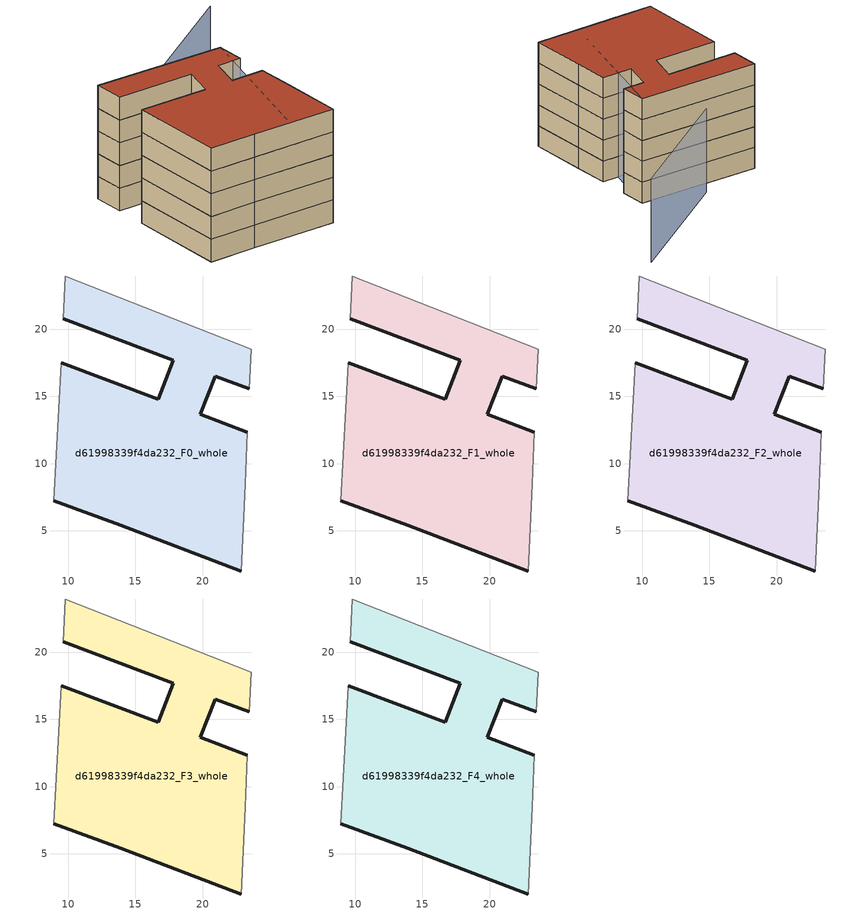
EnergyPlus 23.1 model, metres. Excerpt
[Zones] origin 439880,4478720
d61998339f4da232_F0_whole
 floor ground (EU_floor_Construction): 22.87,2.01 23.15,8.45 23.32,12.34 19.83,13.65 20.92,16.5 23.46,15.56 23.59,18.51 9.79,23.94 9.63,20.75 17.81,17.68 16.69,14.76 9.46,17.5 8.94,7.23 13.89,5.41 z0
 wall outside (EU_wall_Construction): 9.46,17.5 16.69,14.76 17.81,17.68 9.63,20.75 / 23.46,15.56 20.92,16.5 19.83,13.65 23.32,12.34 / 22.87,2.01 13.89,5.41 8.94,7.23 z0:3
 wall adiabatic (EU_wall_Construction): 9.63,20.75 9.79,23.94 23.59,18.51 23.46,15.56 / 23.32,12.34 23.15,8.45 22.87,2.01 / 8.94,7.23 9.46,17.5 z0:3
d61998339f4da232_F1_whole
 floor to d61998339f4da232_F0_whole (EU_floor_Construction): 22.87,2.01 23.15,8.45 23.32,12.34 19.83,13.65 20.92,16.5 23.46,15.56 23.59,18.51 9.79,23.94 9.63,20.75 17.81,17.68 16.69,14.76 9.46,17.5 8.94,7.23 13.89,5.41 z3
 wall outside (EU_wall_Construction): 9.46,17.5 16.69,14.76 17.81,17.68 9.63,20.75 / 23.46,15.56 20.92,16.5 19.83,13.65 23.32,12.34 / 22.87,2.01 13.89,5.41 8.94,7.23 z3:6
 wall adiabatic (EU_wall_Construction): 9.63,20.75 9.79,23.94 23.59,18.51 23.46,15.56 / 23.32,12.34 23.15,8.45 22.87,2.01 / 8.94,7.23 9.46,17.5 z3:6
d61998339f4da232_F2_whole
 floor to d61998339f4da232_F1_whole (EU_floor_Construction): 22.87,2.01 23.15,8.45 23.32,12.34 19.83,13.65 20.92,16.5 23.46,15.56 23.59,18.51 9.79,23.94 9.63,20.75 17.81,17.68 16.69,14.76 9.46,17.5 8.94,7.23 13.89,5.41 z6
 wall outside (EU_wall_Construction): 9.46,17.5 16.69,14.76 17.81,17.68 9.63,20.75 / 23.46,15.56 20.92,16.5 19.83,13.65 23.32,12.34 / 22.87,2.01 13.89,5.41 8.94,7.23 z6:9
 wall adiabatic (EU_wall_Construction): 9.63,20.75 9.79,23.94 23.59,18.51 23.46,15.56 / 23.32,12.34 23.15,8.45 22.87,2.01 / 8.94,7.23 9.46,17.5 z6:9
d61998339f4da232_F3_whole
 floor to d61998339f4da232_F2_whole (EU_floor_Construction): 22.87,2.01 23.15,8.45 23.32,12.34 19.83,13.65 20.92,16.5 23.46,15.56 23.59,18.51 9.79,23.94 9.63,20.75 17.81,17.68 16.69,14.76 9.46,17.5 8.94,7.23 13.89,5.41 z9
 wall outside (EU_wall_Construction): 9.46,17.5 16.69,14.76 17.81,17.68 9.63,20.75 / 23.46,15.56 20.92,16.5 19.83,13.65 23.32,12.34 / 22.87,2.01 13.89,5.41 8.94,7.23 z9:12
 wall adiabatic (EU_wall_Construction): 9.63,20.75 9.79,23.94 23.59,18.51 23.46,15.56 / 23.32,12.34 23.15,8.45 22.87,2.01 / 8.94,7.23 9.46,17.5 z9:12
d61998339f4da232_F4_whole
 floor to d61998339f4da232_F3_whole (EU_floor_Construction): 22.87,2.01 23.15,8.45 23.32,12.34 19.83,13.65 20.92,16.5 23.46,15.56 23.59,18.51 9.79,23.94 9.63,20.75 17.81,17.68 16.69,14.76 9.46,17.5 8.94,7.23 13.89,5.41 z12
 wall outside (EU_wall_Construction): 9.46,17.5 16.69,14.76 17.81,17.68 9.63,20.75 / 23.46,15.56 20.92,16.5 19.83,13.65 23.32,12.34 / 22.87,2.01 13.89,5.41 8.94,7.23 z12:15
 wall adiabatic (EU_wall_Construction): 9.63,20.75 9.79,23.94 23.59,18.51 23.46,15.56 / 23.32,12.34 23.15,8.45 22.87,2.01 / 8.94,7.23 9.46,17.5 z12:15
 roof outside (EU_roof_Construction): 23.59,18.51 23.46,15.56 20.92,16.5 19.83,13.65 23.32,12.34 23.15,8.45 22.87,2.01 13.89,5.41 8.94,7.23 9.46,17.5 16.69,14.76 17.81,17.68 9.63,20.75 9.79,23.94 z15
shading: 17.96,3.91 23.59,18.51 z0:15; 31.77,26.94 17.03,22.78 z0:12
[Building]
EU S2 Campaign: North Axis=0; Terrain=City; Solar Distribution=FullExterior
[Site:Location]
Madrid: Latitude=40.5; Longitude=-3.5; Time Zone=1; Elevation=609
[SizingPeriod:WeatherFileDays]
AnnualSizingPeriod: Begin Month=1; Begin Day of Month=1; End Month=12; End Day of Month=31; Day of Week for Start Day=Monday; Use Weather File Daylight Saving Period=No; Use Weather File Rain and Snow Indicators=No
[MATERIAL]
EU_InternalMass_Material: Roughness=MediumRough; Thickness=0.1; Conductivity=1; Density=1800; Specific Heat=900; Thermal Absorptance=0.9; Solar Absorptance=0.7; Visible Absorptance=0.7
[MATERIAL:NOMASS] Roughness=MediumRough; Thermal Absorptance=0.9; Solar Absorptance=0.7; Visible Absorptance=0.7
Name | Thermal Resistance
EU_wall_NoMass | 0.419739
EU_roof_NoMass | 0.352165
EU_floor_NoMass | 0.608284
[CONSTRUCTION]
EU_wall_Construction: EU_wall_NoMass
EU_roof_Construction: EU_roof_NoMass
EU_floor_Construction: EU_floor_NoMass
EU_InternalMass_Construction: EU_InternalMass_Material
[ZONE] Type=1; Multiplier=1; Ceiling Height=autocalculate; Floor Area=autocalculate; Part of Total Floor Area=Yes
Name | Volume
d61998339f4da232_F0_whole | 596.023
d61998339f4da232_F1_whole; d61998339f4da232_F2_whole; d61998339f4da232_F3_whole; d61998339f4da232_F4_whole | 596.022
[INTERNALMASS] Construction=EU_InternalMass_Construction; Surface Area=198.671
Name | Zone or ZoneList
d61998339f4da232_F0_whole_EU_InternalMass | d61998339f4da232_F0_whole
d61998339f4da232_F1_whole_EU_InternalMass | d61998339f4da232_F1_whole
d61998339f4da232_F2_whole_EU_InternalMass | d61998339f4da232_F2_whole
d61998339f4da232_F3_whole_EU_InternalMass | d61998339f4da232_F3_whole
d61998339f4da232_F4_whole_EU_InternalMass | d61998339f4da232_F4_whole
[OTHEREQUIPMENT] Fuel Type=Electricity; Design Level Calculation Method=Watts/Area; Power per Zone Floor Area=1; Fraction Latent=0; Fraction Radiant=0; Fraction Lost=0; Carbon Dioxide Generation Rate=0; EndUse Subcategory=EU_Step8_InternalGains
Name | Zone or ZoneList or Space or SpaceList | Schedule
EU_Step8_InternalGain_d61998339f4da232_F0_whole_f000 | d61998339f4da232_F0_whole | EU_Step8_GainSchedule_d61998339f4da232_F0_whole_f000
EU_Step8_InternalGain_d61998339f4da232_F1_whole_f000 | d61998339f4da232_F1_whole | EU_Step8_GainSchedule_d61998339f4da232_F1_whole_f000
EU_Step8_InternalGain_d61998339f4da232_F2_whole_f000 | d61998339f4da232_F2_whole | EU_Step8_GainSchedule_d61998339f4da232_F2_whole_f000
EU_Step8_InternalGain_d61998339f4da232_F3_whole_f000 | d61998339f4da232_F3_whole | EU_Step8_GainSchedule_d61998339f4da232_F3_whole_f000
EU_Step8_InternalGain_d61998339f4da232_F4_whole_f000 | d61998339f4da232_F4_whole | EU_Step8_GainSchedule_d61998339f4da232_F4_whole_f000
[ZONEVENTILATION:DESIGNFLOWRATE] Schedule=EU_AlwaysOn; Design Flow Rate Calculation Method=AirChanges/Hour; Air Changes per Hour=0.703302; Ventilation Type=Natural; Fan Pressure Rise=0; Fan Total Efficiency=1; Constant Term Coefficient=1; Temperature Term Coefficient=0; Velocity Term Coefficient=0; Velocity Squared Term Coefficient=0; Minimum Indoor Temperature=-100; Maximum Indoor Temperature=100; Delta Temperature=-100; Minimum Outdoor Temperature=-100; Maximum Outdoor Temperature=100; Maximum Wind Speed=40
Name | Zone or ZoneList or Space or SpaceList
EU_ConstantAir_d61998339f4da232_F0_whole | d61998339f4da232_F0_whole
EU_ConstantAir_d61998339f4da232_F1_whole | d61998339f4da232_F1_whole
EU_ConstantAir_d61998339f4da232_F2_whole | d61998339f4da232_F2_whole
EU_ConstantAir_d61998339f4da232_F3_whole | d61998339f4da232_F3_whole
EU_ConstantAir_d61998339f4da232_F4_whole | d61998339f4da232_F4_whole
[HVACTEMPLATE:THERMOSTAT] Constant Heating Setpoint=20; Constant Cooling Setpoint=50
EU_HeatOnly_d61998339f4da232_F0_whole; EU_HeatOnly_d61998339f4da232_F1_whole; EU_HeatOnly_d61998339f4da232_F2_whole; EU_HeatOnly_d61998339f4da232_F3_whole; EU_HeatOnly_d61998339f4da232_F4_whole
[HVACTEMPLATE:ZONE:IDEALLOADSAIRSYSTEM] System Availability Schedule=EU_AlwaysOn; Maximum Heating Supply Air Temperature=50; Minimum Cooling Supply Air Temperature=13; Maximum Heating Supply Air Humidity Ratio=0.0156; Minimum Cooling Supply Air Humidity Ratio=0.0077; Heating Limit=NoLimit; Cooling Limit=NoLimit; Heating Availability Schedule=EU_AlwaysOn; Cooling Availability Schedule=EU_CoolingOff; Dehumidification Control Type=ConstantSensibleHeatRatio; Cooling Sensible Heat Ratio=0.7; Dehumidification Setpoint=60; Humidification Control Type=None; Humidification Setpoint=30; Outdoor Air Method=None; Outdoor Air Flow Rate per Person=0.00944; Outdoor Air Flow Rate per Zone Floor Area=0; Outdoor Air Flow Rate per Zone=0; Demand Controlled Ventilation Type=None; Outdoor Air Economizer Type=NoEconomizer; Heat Recovery Type=None; Sensible Heat Recovery Effectiveness=0.7; Latent Heat Recovery Effectiveness=0.65
Name | Template Thermostat
d61998339f4da232_F0_whole | EU_HeatOnly_d61998339f4da232_F0_whole
d61998339f4da232_F1_whole | EU_HeatOnly_d61998339f4da232_F1_whole
d61998339f4da232_F2_whole | EU_HeatOnly_d61998339f4da232_F2_whole
d61998339f4da232_F3_whole | EU_HeatOnly_d61998339f4da232_F3_whole
d61998339f4da232_F4_whole | EU_HeatOnly_d61998339f4da232_F4_whole
[SIZING:ZONE] Zone Cooling Design Supply Air Temperature Input Method=SupplyAirTemperature; Zone Cooling Design Supply Air Temperature=13; Zone Heating Design Supply Air Temperature Input Method=SupplyAirTemperature; Zone Heating Design Supply Air Temperature=50; Zone Cooling Design Supply Air Humidity Ratio=0.008; Zone Heating Design Supply Air Humidity Ratio=0.008; Cooling Design Air Flow Method=DesignDay; Cooling Design Air Flow Rate=0; Cooling Minimum Air Flow per Zone Floor Area=0.000762; Cooling Minimum Air Flow=0; Cooling Minimum Air Flow Fraction=0.2; Heating Design Air Flow Method=DesignDay; Heating Design Air Flow Rate=0; Heating Maximum Air Flow per Zone Floor Area=0.002032; Heating Maximum Air Flow=0.141576; Heating Maximum Air Flow Fraction=0.3; Account for Dedicated Outdoor Air System=No; Dedicated Outdoor Air System Control Strategy=NeutralSupplyAir; Dedicated Outdoor Air Low Setpoint Temperature for Design=autosize; Dedicated Outdoor Air High Setpoint Temperature for Design=autosize; Zone Load Sizing Method=Sensible Load Only No Latent Load; Zone Latent Cooling Design Supply Air Humidity Ratio Input Method=HumidityRatioDifference; Zone Cooling Design Supply Air Humidity Ratio Difference=0.005; Zone Latent Heating Design Supply Air Humidity Ratio Input Method=HumidityRatioDifference; Zone Humidification Design Supply Air Humidity Ratio Difference=0.005
d61998339f4da232_F0_whole; d61998339f4da232_F1_whole; d61998339f4da232_F2_whole; d61998339f4da232_F3_whole; d61998339f4da232_F4_whole
[SCHEDULE:CONSTANT]
Name | Hourly Value
EU_AlwaysOn | 1
EU_CoolingOff | 0
[SCHEDULE:FILE] Column Number=1; Rows to Skip at Top=0; Number of Hours of Data=8760; Column Separator=Comma; Interpolate to Timestep=No; Minutes per Item=60; Adjust Schedule for Daylight Savings=Yes
Name | File
EU_Step8_GainSchedule_d61998339f4da232_F0_whole_f000 | ../../schedules/d61998339f4da232/d61998339f4da232_F0_whole_f000_gain.csv
EU_Step8_GainSchedule_d61998339f4da232_F1_whole_f000 | ../../schedules/d61998339f4da232/d61998339f4da232_F1_whole_f000_gain.csv
EU_Step8_GainSchedule_d61998339f4da232_F2_whole_f000 | ../../schedules/d61998339f4da232/d61998339f4da232_F2_whole_f000_gain.csv
EU_Step8_GainSchedule_d61998339f4da232_F3_whole_f000 | ../../schedules/d61998339f4da232/d61998339f4da232_F3_whole_f000_gain.csv
EU_Step8_GainSchedule_d61998339f4da232_F4_whole_f000 | ../../schedules/d61998339f4da232/d61998339f4da232_F4_whole_f000_gain.csv
